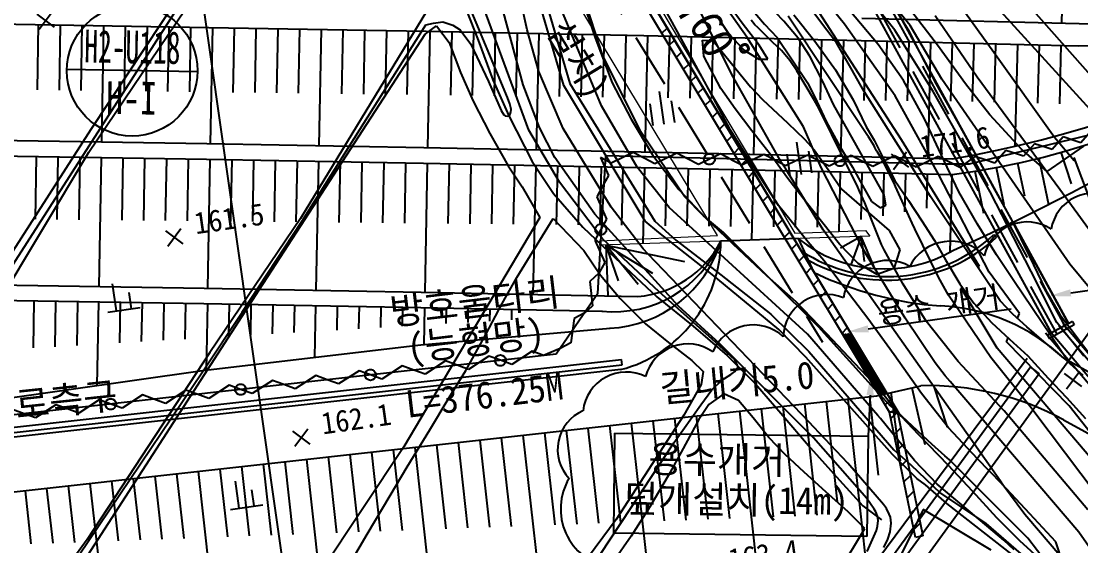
# Model space of a CAD drawing. Header units: millimetres. Extents: x 12262 to 13058, y 1103 to 1809.
# Drawn here: x 12851 to 12948.3, y 1423.7 to 1471.8 of the extents above; entities that cross this region are included whole.
import ezdxf
from ezdxf.enums import TextEntityAlignment as Align
from ezdxf.xclip import XClip

# ---------------------------------------------------------------- set-up
doc = ezdxf.new("R2010")
doc.units = ezdxf.units.MM
doc.header["$LTSCALE"] = 10
doc.header["$MEASUREMENT"] = 0
doc.header["$XCLIPFRAME"] = 2
doc.linetypes.add('DASHED', pattern=[0.75, 0.5, -0.25])
doc.layers.add('TZ-BASE', color=253, linetype='Continuous')
doc.styles.add('HANA', font='GulimChe.ttf')
doc.styles.get("Standard").update_dxf_attribs({"font": 'GulimChe.ttf'})
doc.linetypes.add('XXO_LINE', pattern='A,2.5,["X",Standard,S=1,R=0,X=-1,Y=-0.5],5,["X",Standard,S=1,R=0,X=-1,Y=-0.5],5,-0.5,[133,GulimChe.ttf,S=0.5,R=0,X=-0.5,Y=0],-0.5,2.5', length=16)

# ---------------------------------------------------------------- blocks, each defined once
blk = doc.blocks.new('JD-GJG5SREGSF3')
at = {"layer": 'TZ-BASE'}
for p, q in [((543.552, -173.359), (490.746, 196.267)), ((599.37, -37.23), (549.968, 52.955)), ((597.792, -38.095), (548.389, 52.09)), ((582.935, -45.357), (527.427, 47.021)), ((582.935, -45.357), (527.427, 47.021)), ((528.083, 47.212), (583.613, -45.218)), ((528.083, 47.212), (583.784, -45.462)), ((547.845, -16.458, -93), (529.574, 27.308, -93)), ((549.82, -19.462, -92), (538.948, 9.986, -92)), ((549.274, -15.301, -91), (544.473, 2.637, -91)), ((553.035, -15.356, -89.689), (548.269, 0.695, -89.689)), ((569.86, -10.951, -86), (562.238, -0.095, -86)), ((520.553, -2.86, -93.464), (509.585, -19.401, -93.464)), ((509.402, -21.492, -92.898), (521.732, -3.214, -92.898)), ((584.808, -9.864, -80), (579.604, -3.407, -80)), ((500.317, -35.107, -94), (520.139, -4.22, -94)), ((550.52, -4.762, -89.689), (553.568, -15.175, -89.689)), ((578.778, -9.734, -82), (574.58, -4.469, -82)), ((601.611, -14.706, -76), (592.827, -4.696, -76)), ((598.865, -3.97, -255), (598.717, -9.628, -255)), ((556.579, -12.543, -88), (554.485, -6.093, -88)), ((583.419, -10.281, -81), (580.59, -6.775, -81)), ((543.694, -7.437, -255), (545.164, -11.197, -255)), ((549.652, -10.273, -90), (549.086, -7.632, -90)), ((554.527, -6.861, -87.383), (555.904, -10.989, -87.383)), ((563.452, -10.445, -87.383), (561.879, -7.582, -87.383)), ((568.554, -14.58, -87), (564.724, -6.917, -87)), ((592.509, -12.327, -78), (588.959, -7.394, -78)), ((601.33, -17.564, -77), (591.731, -7.03, -77)), ((504.842, -10.208, -93.904), (506.042, -8.608, -93.904)), ((540.839, -7.868, -92.898), (528.86, -27.592, -92.898)), ((556.477, -17.25, -89), (552.841, -8.491, -89)), ((569.473, -9.775, -85.81), (568.228, -8.057, -85.81)), ((569.862, -7.881, -85.349), (571.447, -9.731, -85.349)), ((573.22, -9.468, -85.349), (571.682, -7.879, -85.349)), ((576.666, -9.648, -82.014), (575.366, -7.88, -82.014)), ((584.018, -20.343, -83), (576.132, -8.157, -83)), ((581.88, -11.597, -80.172), (579.28, -8.507, -80.172)), ((583.348, -8.18, -255), (584.712, -10.401, -255)), ((587.331, -11.673, -67.88), (584.676, -8.216, -67.88)), ((500.456, -9.711, -255), (520.424, -10.033, -255)), ((504.642, -8.808, -93.904), (506.242, -10.008, -93.904)), ((540.347, -9.787, -93), (541.044, -9.636, -93)), ((541.044, -9.636, -93), (541.899, -9.514, -93)), ((541.899, -9.514, -93), (542.82, -9.845, -93)), ((567.013, -8.885, -85.81), (568.133, -10.584, -85.81)), ((570.57, -9.8, -85), (570.206, -9.368, -85)), ((574.528, -11.024, -85.349), (573.22, -9.468, -85.349)), ((580.84, -19.879, -84), (573.621, -9.015, -84)), ((574.125, -8.894, -81.595), (576.057, -11.3, -81.595)), ((578.044, -11.468, -82.014), (576.666, -9.648, -82.014)), ((580.373, -9.186, -255), (621.561, -10.179, -255)), ((590.974, -14.603, -79), (587.104, -8.983, -79)), ((504.773, -9.781, -255), (504.677, -15.77, -255)), ((506.773, -9.813, -255), (506.677, -15.796, -255)), ((508.773, -9.845, -255), (508.677, -15.821, -255)), ((510.755, -9.877, -255), (510.562, -20.546, -255)), ((512.754, -9.909, -255), (512.647, -15.872, -255)), ((514.754, -9.942, -255), (514.646, -15.897, -255)), ((516.754, -9.974, -255), (516.646, -15.923, -255)), ((518.754, -10.006, -255), (518.646, -15.948, -255)), ((520.424, -10.033, -255), (540.392, -10.394, -255)), ((520.753, -10.039, -255), (520.56, -20.707, -255)), ((522.753, -10.075, -255), (522.646, -15.999, -255)), ((524.753, -10.111, -255), (524.646, -16.025, -255)), ((525.058, -34.116, -92.604), (540.304, -10.673, -92.604)), ((526.752, -10.147, -255), (526.646, -16.05, -255)), ((528.752, -10.184, -255), (528.645, -16.076, -255)), ((528.96, -27.841, -93), (540.347, -9.787, -93)), ((530.734, -10.219, -255), (530.52, -20.887, -255)), ((532.733, -10.255, -255), (532.616, -16.126, -255)), ((534.733, -10.292, -255), (534.616, -16.152, -255)), ((536.733, -10.328, -255), (536.615, -16.177, -255)), ((538.732, -10.364, -255), (538.615, -16.202, -255)), ((540.304, -10.673, -92.604), (541.32, -9.904, -92.604)), ((540.392, -10.394, -255), (560.358, -10.794, -255)), ((540.732, -10.401, -255), (540.518, -21.069, -255)), ((541.32, -9.904, -92.604), (542.486, -11.42, -92.604)), ((542.732, -10.441, -255), (542.615, -16.253, -255)), ((542.82, -9.845, -93), (543.495, -10.262, -93)), ((543.495, -10.262, -93), (544.47, -11.573, -93)), ((544.731, -10.481, -255), (544.615, -16.279, -255)), ((546.731, -10.521, -255), (546.615, -16.304, -255)), ((548.73, -10.561, -255), (548.615, -16.33, -255)), ((550.713, -14.081, -90), (549.652, -10.273, -90)), ((550.712, -10.601, -255), (550.476, -21.268, -255)), ((552.711, -10.641, -255), (552.585, -16.38, -255)), ((554.711, -10.681, -255), (554.585, -16.406, -255)), ((562.03, -10.566), (562.512, -10.096)), ((564.756, -12.806, -87.383), (563.452, -10.445, -87.383)), ((568.133, -10.584, -85.81), (569.569, -12.138, -85.81)), ((570.967, -11.675, -85.81), (569.473, -9.775, -85.81)), ((570.832, -10.047, -85), (570.57, -9.8, -85)), ((571.818, -11.031, -85), (570.832, -10.047, -85)), ((571.447, -9.731, -85.349), (572.609, -10.971, -85.349)), ((583.445, -16.329, -82), (578.778, -9.734, -82)), ((586.925, -15.925, -81), (583.419, -10.281, -81)), ((584.712, -10.401, -255), (585.79, -12.561, -255)), ((587.725, -14.798, -80), (584.808, -9.864, -80)), ((542.486, -11.42, -92.604), (543.546, -14.17, -92.604)), ((544.47, -11.573, -93), (546.099, -14.989, -93)), ((545.164, -11.197, -255), (546.499, -14.854, -255)), ((555.904, -10.989, -87.383), (557.47, -15.122, -87.383)), ((556.711, -10.721, -255), (556.584, -16.431, -255)), ((558.71, -10.761, -255), (558.584, -16.457, -255)), ((560.358, -10.794, -255), (580.323, -11.235, -255)), ((560.71, -10.802, -255), (560.474, -21.47, -255)), ((562.709, -10.846, -255), (562.584, -16.508, -255)), ((562.692, -11.667), (563.174, -11.197)), ((564.709, -10.89, -255), (564.584, -16.533, -255)), ((565.76, -11.209, -85.999), (566.744, -11.282, -85.999)), ((565.873, -12.685, -85.999), (565.76, -11.209, -85.999)), ((566.708, -10.935, -255), (566.584, -16.559, -255)), ((566.744, -11.282, -85.999), (568.803, -13.852, -85.999)), ((568.708, -10.979, -255), (568.584, -16.584, -255)), ((575.033, -19.161, -86), (569.86, -10.951, -86)), ((570.689, -11.023, -255), (570.432, -21.689, -255)), ((572.193, -11.379, -85), (571.818, -11.031, -85)), ((572.995, -12.168, -85), (572.193, -11.379, -85)), ((572.689, -11.067, -255), (572.554, -16.635, -255)), ((572.609, -10.971, -85.349), (575.419, -15.149, -85.349)), ((575.612, -12.678, -85.349), (574.528, -11.024, -85.349)), ((574.688, -11.111, -255), (574.554, -16.66, -255)), ((576.057, -11.3, -81.595), (577.958, -13.933, -81.595)), ((576.688, -11.155, -255), (576.554, -16.685, -255)), ((579.36, -13.746, -82.014), (578.044, -11.468, -82.014)), ((578.687, -11.199, -255), (578.43, -21.866, -255)), ((580.323, -11.235, -255), (600.288, -11.717, -255)), ((580.687, -11.244, -255), (580.554, -16.736, -255)), ((584.196, -14.902, -80.172), (581.88, -11.597, -80.172)), ((582.686, -11.292, -255), (582.554, -16.762, -255)), ((584.685, -11.34, -255), (584.554, -16.787, -255)), ((586.685, -11.389, -255), (586.428, -22.056, -255)), ((589.889, -15.224, -67.88), (587.331, -11.673, -67.88)), ((588.666, -11.436, -255), (588.526, -16.798, -255)), ((590.666, -11.485, -255), (590.526, -16.846, -255)), ((592.665, -11.533, -255), (592.525, -16.894, -255)), ((594.665, -11.581, -255), (594.42, -20.946, -255)), ((596.664, -11.629, -255), (596.524, -16.991, -255)), ((600.288, -11.717, -255), (620.275, -11.438, -255)), ((560.089, -19.612, -88), (556.579, -12.543, -88)), ((563.353, -12.768), (563.835, -12.298)), ((569.569, -12.138, -85.81), (570.919, -12.939, -85.81)), ((571.764, -12.95, -85.81), (570.967, -11.675, -85.81)), ((573.758, -13.078, -85), (572.995, -12.168, -85)), ((585.79, -12.561, -255), (587.216, -15.256, -255)), ((598.068, -20.159, -78), (592.509, -12.327, -78)), ((598.664, -11.677, -255), (598.524, -17.039, -255)), ((564.015, -13.869), (564.497, -13.399)), ((566.726, -16.465, -87.383), (564.756, -12.806, -87.383)), ((567.432, -15.653, -85.999), (565.873, -12.685, -85.999)), ((570.919, -12.939, -85.81), (571.764, -12.95, -85.81)), ((574.411, -14.015, -85), (573.758, -13.078, -85)), ((576.794, -15.001, -85.349), (575.612, -12.678, -85.349)), ((543.546, -14.17, -92.604), (544.684, -16.804, -92.604)), ((552.952, -19.324, -90), (550.713, -14.081, -90)), ((564.676, -14.97), (565.158, -14.5)), ((568.74, -14.923, -87), (568.554, -14.58, -87)), ((568.803, -13.852, -85.999), (570.163, -15.502, -85.999)), ((576.043, -16.76, -85), (574.411, -14.015, -85)), ((577.958, -13.933, -81.595), (579.587, -16.699, -81.595)), ((580.606, -15.909, -82.014), (579.36, -13.746, -82.014)), ((546.099, -14.989, -93), (547.254, -17.667, -93)), ((546.499, -14.854, -255), (547.968, -18.168, -255)), ((550.784, -19.236, -91), (549.274, -15.301, -91)), ((560.478, -27.816, -89.689), (553.035, -15.356, -89.689)), ((553.568, -15.175, -89.689), (561.364, -27.833, -89.689)), ((557.47, -15.122, -87.383), (559.211, -18.453, -87.383)), ((573.049, -22.485, -87), (568.74, -14.923, -87)), ((570.163, -15.502, -85.999), (571.249, -16.668, -85.999)), ((575.419, -15.149, -85.349), (576.263, -16.853, -85.349)), ((577.773, -17.104, -85.349), (576.794, -15.001, -85.349)), ((586.122, -18.429, -80.172), (584.196, -14.902, -80.172)), ((587.216, -15.256, -255), (589.102, -18.608, -255)), ((599.482, -31.759, -80), (587.725, -14.798, -80)), ((592.141, -18.075, -67.88), (589.889, -15.224, -67.88)), ((598.559, -24.912, -79), (590.974, -14.603, -79)), ((548.06, -17.038, -93), (547.845, -16.458, -93)), ((561.788, -15.936, -87.865), (562.212, -18.906, -87.865)), ((565.338, -16.071), (565.819, -15.601)), ((568.323, -19.46, -87.383), (566.726, -16.465, -87.383)), ((568.763, -17.51, -85.999), (567.432, -15.653, -85.999)), ((586.682, -25.555, -82.014), (580.606, -15.909, -82.014)), ((587.46, -23.575, -82), (583.445, -16.329, -82)), ((592.151, -25.13, -81), (586.925, -15.925, -81)), ((544.684, -16.804, -92.604), (546.221, -19.768, -92.604)), ((548.156, -17.411, -93), (548.06, -17.038, -93)), ((548.178, -17.563, -93), (548.156, -17.411, -93)), ((559.744, -22.867, -89), (556.477, -17.25, -89)), ((561.222, -19.048, -87.865), (560.939, -17.068, -87.865)), ((563.202, -18.765, -87.865), (562.919, -16.785, -87.865)), ((565.999, -17.172), (566.481, -16.702)), ((570.281, -19.541, -85.999), (568.763, -17.51, -85.999)), ((571.249, -16.668, -85.999), (573.597, -18.835, -85.999)), ((576.434, -17.448, -85), (576.043, -16.76, -85)), ((576.263, -16.853, -85.349), (577.092, -18.661, -85.349)), ((580.005, -24.696, -85), (576.434, -17.448, -85)), ((582.446, -25.414, -85.349), (577.773, -17.104, -85.349)), ((579.587, -16.699, -81.595), (580.793, -19.152, -81.595)), ((547.254, -17.667, -93), (547.516, -18.063, -93)), ((547.516, -18.063, -93), (547.65, -18.167, -93)), ((547.65, -18.167, -93), (547.816, -18.19, -93)), ((547.816, -18.19, -93), (547.991, -18.151, -93)), ((547.968, -18.168, -255), (550.101, -22.338, -255)), ((547.991, -18.151, -93), (548.097, -17.995, -93)), ((548.097, -17.995, -93), (548.146, -17.791, -93)), ((548.146, -17.791, -93), (548.178, -17.563, -93)), ((559.211, -18.453, -87.383), (561.171, -21.731, -87.383)), ((566.661, -18.273), (567.142, -17.803)), ((587.658, -21.711, -80.172), (586.122, -18.429, -80.172)), ((595.049, -21.23, -67.88), (592.141, -18.075, -67.88)), ((509.585, -19.401, -93.464), (497.007, -39.021, -93.464)), ((552.201, -21.993, -91), (550.784, -19.236, -91)), ((557.353, -26.537, -90), (552.952, -19.324, -90)), ((567.322, -19.374), (567.804, -18.904)), ((573.597, -18.835, -85.999), (575.11, -20.293, -85.999)), ((576.654, -22.899, -86), (575.033, -19.161, -86)), ((577.092, -18.661, -85.349), (578.363, -20.955, -85.349)), ((580.793, -19.152, -81.595), (581.51, -20.395, -81.595)), ((589.102, -18.608, -255), (590.846, -21.77, -255)), ((500.284, -20.38, -255), (520.231, -20.701, -255)), ((546.221, -19.768, -92.604), (547.925, -22.757, -92.604)), ((552.609, -24.251, -92), (549.82, -19.462, -92)), ((564.115, -25.546, -88), (560.089, -19.612, -88)), ((567.984, -20.475), (568.465, -20.005)), ((570.387, -22.752, -87.383), (568.323, -19.46, -87.383)), ((571.954, -21.677, -85.999), (570.281, -19.541, -85.999)), ((575.11, -20.293, -85.999), (575.992, -21.261, -85.999)), ((581.002, -20.092, -84), (580.84, -19.879, -84)), ((581.5, -20.923, -84), (581.002, -20.092, -84)), ((581.51, -20.395, -81.595), (582.375, -22.102, -81.595)), ((591.175, -31.982, -83), (584.018, -20.343, -83)), ((590.276, -22.554), (602.306, -19.662, -67.88)), ((598.877, -20.096), (597.849, -21.247)), ((599.874, -22.281, -78), (598.068, -20.159, -78)), ((599.834, -20.409), (598.877, -20.096)), ((600.482, -20.623), (599.834, -20.409)), ((601.51, -19.472), (600.482, -20.623)), ((520.231, -20.701, -255), (540.178, -21.062, -255)), ((540.178, -21.062, -255), (560.122, -21.462, -255)), ((568.646, -21.576), (569.127, -21.106)), ((574.38, -20.557, -86.439), (574.804, -23.527, -86.439)), ((575.992, -21.261, -85.999), (577.447, -23.284, -85.999)), ((578.363, -20.955, -85.349), (579.537, -22.874, -85.349)), ((581.587, -21.062, -84), (581.5, -20.923, -84)), ((581.736, -21.358, -84), (581.587, -21.062, -84)), ((581.823, -21.497, -84), (581.736, -21.358, -84)), ((593.61, -21.344), (592.582, -22.496)), ((594.567, -21.657), (593.61, -21.344)), ((597.392, -23.269, -67.88), (595.049, -21.23, -67.88)), ((596.244, -20.72), (595.216, -21.871)), ((597.2, -21.033), (596.244, -20.72)), ((597.849, -21.247), (597.2, -21.033)), ((597.392, -23.269, -67.88), (600.749, -20.927, -67.88)), ((494.898, -45.695, -92.898), (509.402, -21.492, -92.898)), ((500.261, -21.81, -255), (520.205, -22.131, -255)), ((504.578, -21.879, -255), (504.485, -27.654, -255)), ((506.578, -21.912, -255), (506.485, -27.675, -255)), ((508.578, -21.944, -255), (508.485, -27.695, -255)), ((510.536, -21.975, -255), (510.322, -33.823, -255)), ((512.536, -22.008, -255), (512.432, -27.735, -255)), ((514.535, -22.04, -255), (514.432, -27.756, -255)), ((516.535, -22.072, -255), (516.432, -27.776, -255)), ((518.535, -22.104, -255), (518.432, -27.796, -255)), ((520.205, -22.131, -255), (540.149, -22.491, -255)), ((520.535, -22.137, -255), (520.32, -33.985, -255)), ((522.534, -22.173, -255), (522.432, -27.837, -255)), ((524.534, -22.209, -255), (524.432, -27.858, -255)), ((526.534, -22.245, -255), (526.432, -27.878, -255)), ((528.533, -22.282, -255), (528.432, -27.899, -255)), ((530.491, -22.317, -255), (530.253, -34.165, -255)), ((532.491, -22.353, -255), (532.379, -27.939, -255)), ((550.101, -22.338, -255), (552.083, -25.3, -255)), ((555.866, -27.179, -91), (552.201, -21.993, -91)), ((556.146, -34.479), (556.88, -21.792, -89.689)), ((556.384, -21.973), (557.124, -23.63)), ((557.376, -22.489), (556.384, -21.973)), ((556.88, -21.792, -89.689), (587.759, -22.55)), ((559.392, -21.521), (557.376, -22.489)), ((560.384, -22.037), (559.392, -21.521)), ((560.122, -21.462, -255), (580.066, -21.902, -255)), ((561.376, -22.554), (560.384, -22.037)), ((561.171, -21.731, -87.383), (563.588, -24.923, -87.383)), ((563.392, -21.586), (561.376, -22.554)), ((564.383, -22.102), (563.392, -21.586)), ((565.375, -22.618), (564.383, -22.102)), ((567.391, -21.651), (565.375, -22.618)), ((568.383, -22.167), (567.391, -21.651)), ((569.377, -22.698), (568.383, -22.188)), ((569.307, -22.677), (569.788, -22.207)), ((571.387, -21.718), (569.377, -22.698)), ((572.382, -22.228), (571.387, -21.718)), ((573.592, -23.914, -85.999), (571.954, -21.677, -85.999)), ((573.377, -22.738), (572.382, -22.228)), ((575.387, -21.758), (573.377, -22.738)), ((573.814, -23.668, -86.439), (573.531, -21.688, -86.439)), ((576.382, -22.268), (575.387, -21.758)), ((575.794, -23.385, -86.439), (575.511, -21.406, -86.439)), ((577.377, -22.778), (576.382, -22.268)), ((579.387, -21.798), (577.377, -22.778)), ((580.382, -22.308), (579.387, -21.798)), ((580.066, -21.902, -255), (588.713, -22.111, -255)), ((581.377, -22.817), (580.382, -22.308)), ((583.387, -21.837), (581.377, -22.817)), ((582.274, -22.215, -84), (581.823, -21.497, -84)), ((583.337, -24.331, -84), (582.274, -22.215, -84)), ((582.375, -22.102, -81.595), (583.412, -24.087, -81.595)), ((583.076, -21.667, -83.398), (584.676, -22.867, -83.398)), ((583.276, -23.067, -83.398), (584.476, -21.467, -83.398)), ((584.382, -22.347), (583.387, -21.837)), ((585.377, -22.857), (584.382, -22.347)), ((587.387, -21.877), (585.377, -22.857)), ((588.382, -22.387), (587.387, -21.877)), ((589.301, -25.135, -80.172), (587.658, -21.711, -80.172)), ((590.757, -21.896), (589.376, -22.897)), ((591.713, -22.209), (590.757, -21.896)), ((590.846, -21.77, -255), (592.43, -24.7, -255)), ((592.582, -22.496), (591.713, -22.209)), ((595.216, -21.871), (594.567, -21.657)), ((596.628, -22.045, -255), (597.515, -26.291, -255)), ((598.651, -21.505, -255), (599.613, -24.385, -255)), ((599.835, -21.97, -80.777), (602.053, -27.825, -80.777)), ((599.953, -22.281, -78), (599.874, -22.281, -78)), ((534.49, -22.389, -255), (534.379, -27.959, -255)), ((536.49, -22.425, -255), (536.379, -27.98, -255)), ((538.49, -22.461, -255), (538.379, -28, -255)), ((540.149, -22.491, -255), (560.091, -22.891, -255)), ((540.489, -22.498, -255), (540.252, -34.346, -255)), ((542.489, -22.538, -255), (542.379, -28.041, -255)), ((544.489, -22.579, -255), (544.379, -28.061, -255)), ((546.488, -22.619, -255), (546.379, -28.082, -255)), ((547.925, -22.757, -92.604), (549.185, -24.667, -92.604)), ((548.488, -22.659, -255), (548.379, -28.102, -255)), ((550.445, -22.698, -255), (550.183, -34.545, -255)), ((552.444, -22.738, -255), (552.325, -28.142, -255)), ((554.444, -22.778, -255), (554.325, -28.163, -255)), ((556.443, -22.818, -255), (556.325, -28.183, -255)), ((558.443, -22.858, -255), (558.325, -28.204, -255)), ((562.702, -26.579, -89), (559.744, -22.867, -89)), ((560.091, -22.891, -255), (580.031, -23.332, -255)), ((560.443, -22.899, -255), (560.288, -29.907, -255)), ((562.442, -22.943, -255), (562.325, -28.244, -255)), ((564.442, -22.988, -255), (564.325, -28.265, -255)), ((566.441, -23.032, -255), (566.325, -28.285, -255)), ((568.441, -23.076, -255), (568.325, -28.306, -255)), ((569.969, -23.778), (570.45, -23.308)), ((570.397, -23.119, -255), (570.242, -29.575, -255)), ((572.74, -26.401, -87.383), (570.387, -22.752, -87.383)), ((572.397, -23.163, -255), (572.272, -28.346, -255)), ((573.393, -23.062, -87), (573.049, -22.485, -87)), ((576.837, -28.619, -87), (573.393, -23.062, -87)), ((574.396, -23.207, -255), (574.272, -28.366, -255)), ((576.396, -23.251, -255), (576.272, -28.387, -255)), ((580.472, -30.349, -86), (576.654, -22.899, -86)), ((577.447, -23.284, -85.999), (578.517, -24.893, -85.999)), ((578.395, -23.296, -255), (578.263, -28.781, -255)), ((579.537, -22.874, -85.349), (580.428, -24.543, -85.349)), ((580.031, -23.332, -255), (588.676, -23.54, -255)), ((580.395, -23.34, -255), (580.29, -27.685, -255)), ((587.759, -22.55), (590.276, -22.554)), ((589.376, -22.897), (588.382, -22.387)), ((590.748, -23.239, -255), (591.555, -27.102, -255)), ((592.719, -22.895, -255), (593.431, -26.302, -255)), ((594.679, -22.497, -255), (595.307, -25.502, -255)), ((556.567, -29.456, -92), (552.609, -24.251, -92)), ((557.124, -23.63), (556.58, -24.607)), ((575.28, -26.095, -85.999), (573.592, -23.914, -85.999)), ((582.394, -23.389, -255), (582.299, -27.334, -255)), ((583.412, -24.087, -81.595), (584.681, -25.935, -81.595)), ((584.394, -23.437, -255), (584.308, -26.983, -255)), ((586.393, -23.485, -255), (586.317, -26.632, -255)), ((592.087, -32.503, -82), (587.46, -23.575, -82)), ((588.49, -30.672, -255), (588.676, -23.54, -255)), ((549.185, -24.667, -92.604), (550.808, -27.474, -92.604)), ((556.58, -24.607), (556.037, -25.584)), ((563.588, -24.923, -87.383), (566.022, -27.525, -87.383)), ((570.63, -24.879), (571.111, -24.409)), ((578.517, -24.893, -85.999), (582.881, -28.693, -85.999)), ((580.163, -25.078, -85), (580.005, -24.696, -85)), ((580.652, -26.14, -85), (580.163, -25.078, -85)), ((580.428, -24.543, -85.349), (581.262, -26.013, -85.349)), ((583.483, -24.648, -84), (583.337, -24.331, -84)), ((585.007, -28.013, -84), (583.483, -24.648, -84)), ((591.007, -28.101, -80.172), (589.301, -25.135, -80.172)), ((595.916, -32.449, -81), (592.151, -25.13, -81)), ((592.43, -24.7, -255), (594.165, -27.776, -255)), ((602.61, -30.47, -79), (598.559, -24.912, -79)), ((552.083, -25.3, -255), (554.772, -28.361, -255)), ((556.037, -25.584), (556.948, -27.626)), ((565.838, -27.33, -88), (564.115, -25.546, -88)), ((571.292, -25.98), (571.773, -25.51)), ((576.816, -28.001, -85.999), (575.28, -26.095, -85.999)), ((582.175, -29.971, -85), (580.652, -26.14, -85)), ((581.262, -26.013, -85.349), (582.05, -26.588, -85.349)), ((582.592, -26.345, -85.349), (582.446, -25.414, -85.349)), ((584.681, -25.935, -81.595), (585.905, -27.798, -81.595)), ((593.082, -35.142, -82.014), (586.682, -25.555, -82.014)), ((563.547, -35.629, -91), (555.866, -27.179, -91)), ((560.317, -30.355, -90), (557.353, -26.537, -90)), ((575.406, -38.201, -89), (562.702, -26.579, -89)), ((571.953, -27.081), (572.434, -26.612)), ((575.454, -29.739, -87.383), (572.74, -26.401, -87.383)), ((582.05, -26.588, -85.349), (582.592, -26.345, -85.349)), ((528.86, -27.592, -92.898), (520.534, -39.884, -92.898)), ((523.476, -36.17, -93), (528.96, -27.841, -93)), ((550.808, -27.474, -92.604), (538.346, -48.55, -92.604)), ((548.713, -32.984, -91.682), (552.043, -27.581, -91.682)), ((552.043, -27.581, -91.682), (554.852, -30.531, -91.682)), ((556.948, -27.626), (556.404, -28.603)), ((561.731, -28.857, -89.689), (560.478, -27.816, -89.689)), ((561.364, -27.833, -89.689), (563.303, -29.583, -89.689)), ((566.234, -27.681, -88), (565.838, -27.33, -88)), ((566.022, -27.525, -87.383), (568.512, -29.881, -87.383)), ((566.385, -27.808, -88), (566.234, -27.681, -88)), ((567.677, -28.876, -88), (566.385, -27.808, -88)), ((572.615, -28.182), (573.096, -27.713)), ((578.346, -29.949, -85.999), (576.816, -28.001, -85.999)), ((585.253, -28.533, -84), (585.007, -28.013, -84)), ((585.905, -27.798, -81.595), (587.052, -29.608, -81.595)), ((592.758, -30.905, -80.172), (591.007, -28.101, -80.172)), ((592.668, -28.742), (594.254, -27.89)), ((594.165, -27.776, -255), (595.762, -31.067, -255)), ((594.254, -27.89), (599.37, -37.23)), ((516.454, -28.71, -93.547), (518.054, -29.91, -93.547)), ((516.654, -30.11, -93.547), (517.854, -28.51, -93.547)), ((554.772, -28.361, -255), (557.725, -31.183, -255)), ((556.404, -28.603), (555.861, -29.58)), ((566.638, -32.712, -89.689), (561.731, -28.857, -89.689)), ((576.411, -37.514, -88), (567.677, -28.876, -88)), ((573.276, -29.283), (573.757, -28.814)), ((593.099, -51.699, -87), (576.837, -28.619, -87)), ((582.881, -28.693, -85.999), (583.885, -30.461, -85.999)), ((587.414, -32.96, -84), (585.253, -28.533, -84)), ((592.493, -29.061), (592.755, -29.308)), ((597.785, -38.082), (592.668, -28.742)), ((555.861, -29.58), (556.772, -31.622)), ((561.784, -34.312, -92), (556.567, -29.456, -92)), ((556.913, -30.02, -0.103), (564.1, -31.515, 73.893)), ((556.913, -30.02, -0.103), (559.861, -33.606, 61.902)), ((558.032, -33.294, 60.819), (556.913, -30.02, -0.103)), ((561.189, -32.636, 70.673), (556.913, -30.02, -0.103)), ((557.08, -34.652, -0.103), (556.913, -30.02, -0.103)), ((563.303, -29.583, -89.689), (567.017, -32.426, -89.689)), ((574.56, -29.431), (567.438, -29.669)), ((568.512, -29.881, -87.383), (571.657, -32.856, -87.383)), ((573.938, -30.384), (574.419, -29.915)), ((576.002, -32.55), (574.56, -29.431)), ((576.894, -31.421, -87.383), (575.454, -29.739, -87.383)), ((580.05, -31.709, -85.999), (578.346, -29.949, -85.999)), ((580.31, -29.239, -0.063), (578.419, -30.301, 254.937)), ((580.31, -29.239, -0.063), (579.362, -31.821, -0.063)), ((580.31, -29.239, -0.063), (580.594, -31.517, 197.888)), ((581.574, -32.175, -87), (580.31, -29.239, -0.063)), ((582.424, -30.471, -85), (582.175, -29.971, -85)), ((587.052, -29.608, -81.595), (588.077, -31.38, -81.595)), ((554.852, -30.531, -91.682), (556.383, -32.775, -91.682)), ((560.779, -30.843, -90), (560.317, -30.355, -90)), ((575.539, -46.264, -90), (560.779, -30.843, -90)), ((574.6, -31.485), (575.08, -31.016)), ((580.798, -30.902, -86), (580.472, -30.349, -86)), ((584.352, -36.729, -86), (580.798, -30.902, -86)), ((583.898, -33.13, -85), (582.424, -30.471, -85)), ((583.885, -30.461, -85.999), (583.312, -32.16, -85.999)), ((594.331, -33.303, -80.172), (592.758, -30.905, -80.172)), ((595.762, -31.067, -255), (597.244, -34.13, -255)), ((556.772, -31.622), (556.229, -32.599)), ((557.725, -31.183, -255), (561.57, -34.763, -255)), ((578.774, -33.904, -87.383), (576.894, -31.421, -87.383)), ((581.775, -32.71, -85.999), (580.05, -31.709, -85.999)), ((588.077, -31.38, -81.595), (589.383, -33.572, -81.595)), ((591.062, -32.117, -83), (591.175, -31.982, -83)), ((602.447, -35.338, -80), (599.482, -31.759, -80)), ((547.365, -35.381, -91.682), (548.713, -32.984, -91.682)), ((547.365, -35.381, -91.682), (548.713, -32.984, -91.682)), ((556.229, -32.599), (555.412, -33.362)), ((556.383, -32.775, -91.682), (558.184, -34.909, -91.682)), ((572.776, -37.774, -89.689), (566.638, -32.712, -89.689)), ((567.017, -32.426, -89.689), (572.017, -36.377, -89.689)), ((571.657, -32.856, -87.383), (574.318, -35.193, -87.383)), ((575.261, -32.586), (575.742, -32.117)), ((583.312, -32.16, -85.999), (581.775, -32.71, -85.999)), ((588.326, -34.632, -84), (587.414, -32.96, -84)), ((594.864, -36.295, -82), (592.087, -32.503, -82)), ((598.299, -37.136, -81), (595.916, -32.449, -81)), ((599.562, -34.411), (612.683, -32.553)), ((500.07, -33.658, -255), (519.991, -33.979, -255)), ((511.949, -36.06, -93.212), (511.595, -33.585, -93.212)), ((519.991, -33.979, -255), (539.911, -34.339, -255)), ((555.412, -33.362), (555.652, -35.585)), ((575.923, -33.687), (576.403, -33.218)), ((580.939, -36.764, -87.383), (578.774, -33.904, -87.383)), ((584.19, -33.616, -85), (583.898, -33.13, -85)), ((586.302, -37.019, -85), (584.19, -33.616, -85)), ((589.383, -33.572, -81.595), (590.66, -35.357, -81.595)), ((589.506, -33.989, -83), (589.6, -33.875, -83)), ((592.804, -39.476, -83), (589.506, -33.989, -83)), ((599.488, -40.926, -80.172), (594.331, -33.303, -80.172)), ((507.821, -60.777, -92.604), (525.058, -34.116, -92.604)), ((513.335, -35.862, -93.212), (513.123, -34.377, -93.212)), ((539.911, -34.339, -255), (559.829, -34.739, -255)), ((556.146, -34.479), (552.333, -40.026)), ((558.184, -34.909, -91.682), (560.529, -37.244, -91.682)), ((561.57, -34.763, -255), (564.881, -37.464, -255)), ((566.652, -38.647, -92), (561.784, -34.312, -92)), ((576.584, -34.788), (577.065, -34.319)), ((592.215, -40.335, -84), (588.326, -34.632, -84)), ((597.244, -34.13, -255), (598.562, -36.387, -255)), ((500.047, -35.058, -255), (519.966, -35.379, -255)), ((504.365, -35.128, -255), (504.295, -39.464, -255)), ((506.365, -35.16, -255), (506.297, -39.346, -255)), ((508.365, -35.192, -255), (508.3, -39.228, -255)), ((510.296, -35.223, -255), (510.157, -42.92, -255)), ((511.157, -36.173, -93.212), (514.127, -35.749, -93.212)), ((512.296, -35.255, -255), (512.229, -38.997, -255)), ((514.296, -35.288, -255), (514.231, -38.879, -255)), ((516.296, -35.32, -255), (516.233, -38.761, -255)), ((518.295, -35.352, -255), (518.236, -38.642, -255)), ((519.966, -35.379, -255), (539.883, -35.739, -255)), ((520.295, -35.385, -255), (520.185, -41.499, -255)), ((522.295, -35.421, -255), (522.241, -38.406, -255)), ((524.294, -35.457, -255), (524.243, -38.288, -255)), ((526.294, -35.493, -255), (526.246, -38.17, -255)), ((528.294, -35.529, -255), (528.248, -38.052, -255)), ((530.225, -35.564, -255), (530.13, -40.334, -255)), ((532.225, -35.6, -255), (532.18, -37.821, -255)), ((534.225, -35.637, -255), (534.183, -37.702, -255)), ((536.224, -35.673, -255), (536.186, -37.584, -255)), ((538.224, -35.709, -255), (538.189, -37.466, -255)), ((539.883, -35.739, -255), (556.561, -36.073, -255)), ((540.224, -35.746, -255), (540.156, -39.142, -255)), ((542.223, -35.786, -255), (542.194, -37.23, -255)), ((544.223, -35.826, -255), (544.197, -37.112, -255)), ((545.871, -38.223, -91.682), (547.365, -35.381, -91.682)), ((545.871, -38.223, -91.682), (547.365, -35.381, -91.682)), ((546.222, -35.866, -255), (546.2, -36.994, -255)), ((548.222, -35.906, -255), (548.203, -36.876, -255)), ((555.652, -35.585), (554.835, -36.349)), ((567.307, -39.049, -91), (563.547, -35.629, -91)), ((574.318, -35.193, -87.383), (577.131, -38.123, -87.383)), ((577.246, -35.889), (577.726, -35.42)), ((580.977, -37.716), (594.098, -35.858)), ((590.66, -35.357, -81.595), (592.299, -37.129, -81.595)), ((594.247, -36.361, -82.014), (593.082, -35.142, -82.014)), ((519.846, -41.668, -93), (523.476, -36.17, -93)), ((553.968, -36.766), (553.659, -38.98)), ((554.946, -36.225), (553.968, -36.766)), ((572.017, -36.377, -89.689), (575.505, -39.781, -89.689)), ((577.907, -36.99), (578.388, -36.521)), ((602.061, -36.957, -255), (578.936, -68.779, -255)), ((583.359, -40.084, -87.383), (580.939, -36.764, -87.383)), ((587.108, -40.836, -86), (584.352, -36.729, -86)), ((595.545, -37.536, -82.014), (594.247, -36.361, -82.014)), ((594.659, -36.734, -82), (594.864, -36.295, -82)), ((598.562, -36.387, -255), (604.46, -44.252, -255)), ((539.9, -39.19, -255), (557.261, -37.651, -255)), ((560.529, -37.244, -91.682), (562.621, -38.952, -91.682)), ((564.881, -37.464, -255), (568.024, -40.144, -255)), ((575.243, -40.295, -89.689), (572.776, -37.774, -89.689)), ((582.115, -43.871, -88), (576.411, -37.514, -88)), ((578.569, -38.091), (579.049, -37.622)), ((589.222, -40.705, -85), (586.302, -37.019, -85)), ((592.299, -37.129, -81.595), (593.931, -38.647, -81.595)), ((597.076, -38.869, -82.014), (595.545, -37.536, -82.014)), ((599.721, -37.038), (597.441, -38.287)), ((597.599, -37.87), (621.82, -66.457, -172.315)), ((599.889, -37.345), (597.609, -38.594)), ((599.37, -37.23), (597.785, -38.082)), ((600.749, -40.212, -81), (598.299, -37.136, -81)), ((598.476, -37.389), (622.68, -65.956, -172.197)), ((598.827, -37.197), (623.024, -65.756, -172.15)), ((599.721, -37.038), (599.889, -37.345)), ((544.014, -41.544, -91.682), (545.871, -38.223, -91.682)), ((568.733, -40.564, -92), (566.652, -38.647, -92)), ((581.847, -45.654, -89), (575.406, -38.201, -89)), ((577.131, -38.123, -87.383), (579.679, -40.824, -87.383)), ((578.674, -38.265), (578.786, -38.156)), ((578.74, -38.375), (578.988, -38.134)), ((578.806, -38.486), (579.19, -38.111)), ((578.872, -38.596), (579.352, -38.127)), ((578.939, -38.706), (579.419, -38.237)), ((579.005, -38.816), (579.485, -38.347)), ((579.071, -38.926), (579.551, -38.457)), ((579.137, -39.036), (579.617, -38.568)), ((579.203, -39.146), (579.683, -38.678)), ((579.23, -39.192), (579.71, -38.723)), ((579.269, -39.256), (579.749, -38.788)), ((579.335, -39.366), (579.816, -38.898)), ((593.651, -38.889, -82), (593.815, -38.539, -82)), ((599.426, -44.767, -82), (593.651, -38.889, -82)), ((593.931, -38.647, -81.595), (595.626, -40.172, -81.595)), ((598.915, -40.416, -82.014), (597.076, -38.869, -82.014)), ((597.249, -38.063), (621.476, -66.657, -172.362)), ((597.441, -38.287), (597.609, -38.594)), ((520.534, -39.884, -92.898), (509.245, -57.058, -92.898)), ((519.854, -41.538, -255), (539.9, -39.19, -255)), ((550.119, -39.764), (548.243, -40.981)), ((551.169, -40.149), (550.119, -39.764)), ((552.68, -39.521), (551.169, -40.149)), ((553.659, -38.98), (552.68, -39.521)), ((562.621, -38.952, -91.682), (564.782, -40.626, -91.682)), ((575.932, -47.716, -91), (567.307, -39.049, -91)), ((575.505, -39.781, -89.689), (583.315, -48.821, -89.689)), ((579.402, -39.476), (579.882, -39.008)), ((579.468, -39.586), (579.948, -39.118)), ((579.534, -39.697), (580.014, -39.228)), ((579.6, -39.807), (580.08, -39.338)), ((579.666, -39.917), (580.146, -39.448)), ((579.732, -40.027), (580.212, -39.558)), ((579.799, -40.137), (580.279, -39.669)), ((579.865, -40.247), (580.345, -39.779)), ((579.892, -40.292), (580.372, -39.824)), ((605.005, -53.838, -83), (592.804, -39.476, -83)), ((552.333, -40.026), (499.769, -45.928)), ((499.923, -47.028, -255), (558.316, -40.529, -255)), ((542.169, -40.656), (540.293, -41.873)), ((543.219, -41.042), (542.169, -40.656)), ((546.144, -40.21), (544.268, -41.427)), ((547.194, -40.595), (546.144, -40.21)), ((548.243, -40.981), (547.194, -40.595)), ((558.371, -41.026, -255), (558.316, -40.529, -255)), ((564.782, -40.626, -91.682), (565.806, -41.636, -91.682)), ((568.024, -40.144, -255), (570.625, -42.768, -255)), ((568.978, -41.054, -92), (568.733, -40.564, -92)), ((583.192, -49.249, -89.689), (575.243, -40.295, -89.689)), ((595.576, -40.436, -255), (577.093, -65.281, -255)), ((579.679, -40.824, -87.383), (582.024, -43.308, -87.383)), ((579.931, -40.357), (580.411, -39.889)), ((579.997, -40.467), (580.477, -39.999)), ((580.063, -40.577), (580.543, -40.109)), ((580.129, -40.687), (580.609, -40.219)), ((580.195, -40.798), (580.675, -40.329)), ((580.262, -40.908), (580.742, -40.439)), ((580.328, -41.018), (580.808, -40.549)), ((580.394, -41.128), (580.874, -40.66)), ((580.46, -41.238), (580.94, -40.77)), ((585.872, -43.65, -87.383), (583.359, -40.084, -87.383)), ((588.044, -42.024, -86), (587.108, -40.836, -86)), ((589.627, -41.142, -85), (589.222, -40.705, -85)), ((595.914, -44.975, -84), (592.215, -40.335, -84)), ((595.626, -40.172, -81.595), (597.5, -42.231, -81.595)), ((600.687, -41.994, -82.014), (598.915, -40.416, -82.014)), ((614.006, -48.865), (598.969, -40.434)), ((558.24, -41.451), (499.269, -48.019)), ((499.978, -47.525, -255), (558.371, -41.026, -255)), ((499.997, -44.368, -255), (519.854, -41.538, -255)), ((505.692, -62.632, -93), (519.846, -41.668, -93)), ((534.219, -41.549), (532.343, -42.766)), ((535.269, -41.934), (534.219, -41.549)), ((538.194, -41.103), (536.318, -42.32)), ((539.244, -41.488), (538.194, -41.103)), ((540.293, -41.873), (539.244, -41.488)), ((542.489, -44, -91.682), (544.014, -41.544, -91.682)), ((544.268, -41.427), (543.219, -41.042)), ((565.806, -41.636, -91.682), (565.643, -42.82, -91.682)), ((568.341, -41.903, -92), (568.709, -41.617, -92)), ((568.709, -41.617, -92), (569.003, -41.225, -92)), ((569.003, -41.225, -92), (568.978, -41.054, -92)), ((595.865, -41.228, -255), (577.576, -66.307, -255)), ((596.664, -41.829, -255), (578.06, -67.333, -255)), ((580.526, -41.348), (581.006, -40.88)), ((580.554, -41.393), (581.033, -40.925)), ((580.592, -41.458), (581.072, -40.99)), ((580.659, -41.568), (581.138, -41.1)), ((580.725, -41.678), (581.205, -41.21)), ((580.791, -41.788), (581.271, -41.32)), ((580.857, -41.899), (581.337, -41.43)), ((580.923, -42.009), (581.403, -41.54)), ((580.989, -42.119), (581.469, -41.65)), ((581.055, -42.229), (581.535, -41.761)), ((593.441, -45.247, -85), (589.627, -41.142, -85)), ((595.865, -41.228), (596.664, -41.829)), ((598.961, -41.816, -81.447), (600.561, -43.016, -81.447)), ((599.161, -43.216, -81.447), (600.361, -41.616, -81.447)), ((526.269, -42.442), (524.393, -43.659)), ((527.319, -42.827), (526.269, -42.442)), ((530.244, -41.995), (528.368, -43.212)), ((531.294, -42.381), (530.244, -41.995)), ((532.343, -42.766), (531.294, -42.381)), ((536.318, -42.32), (535.269, -41.934)), ((566.619, -43.315, -92), (567.541, -42.425, -92)), ((567.541, -42.425, -92), (568.341, -41.903, -92)), ((570.625, -42.768, -255), (572.94, -45.46, -255)), ((581.122, -42.339), (581.601, -41.871)), ((581.188, -42.449), (581.668, -41.981)), ((581.215, -42.494), (581.695, -42.026)), ((581.254, -42.559), (581.734, -42.091)), ((581.32, -42.669), (581.8, -42.201)), ((581.386, -42.779), (581.866, -42.311)), ((581.452, -42.889), (581.932, -42.421)), ((581.519, -42.999), (581.998, -42.531)), ((581.585, -43.11), (582.065, -42.641)), ((581.651, -43.22), (582.131, -42.752)), ((588.501, -42.553, -86), (588.044, -42.024, -86)), ((600.306, -56.379, -86), (588.501, -42.553, -86)), ((597.5, -42.231, -81.595), (599.18, -44.008, -81.595)), ((518.319, -43.334), (516.443, -44.551)), ((519.368, -43.72), (518.319, -43.334)), ((520.418, -44.105), (519.368, -43.72)), ((522.294, -42.888), (520.418, -44.105)), ((523.344, -43.273), (522.294, -42.888)), ((524.393, -43.659), (523.344, -43.273)), ((528.368, -43.212), (527.319, -42.827)), ((565.643, -42.82, -91.682), (564.045, -45.648, -91.682)), ((565.591, -44.686, -92), (566.619, -43.315, -92)), ((567.725, -43.68, -91.22), (566.32, -44.65, -91.22)), ((569.06, -44.288, -91.22), (567.725, -43.68, -91.22)), ((581.717, -43.33), (582.197, -42.862)), ((581.75, -43.863), (585.795, -42.933)), ((581.783, -43.44), (582.263, -42.972)), ((581.849, -43.55), (582.329, -43.082)), ((581.877, -43.595), (582.356, -43.127)), ((581.916, -43.66), (582.395, -43.192)), ((581.982, -43.77), (582.461, -43.302)), ((582.024, -43.308, -87.383), (583.998, -45.72, -87.383)), ((582.163, -43.768), (582.528, -43.412)), ((582.397, -43.714), (582.594, -43.522)), ((582.631, -43.66), (582.66, -43.632)), ((583.039, -43.567, -255), (583.894, -49.819, -255)), ((584.965, -43.124, -255), (586.157, -48.338, -255)), ((588.339, -46.786, -87.383), (585.872, -43.65, -87.383)), ((586.966, -42.914, -255), (588.201, -46.722, -255)), ((499.822, -52.988), (581.75, -43.863)), ((506.394, -44.673), (504.518, -45.89)), ((507.443, -45.059), (506.394, -44.673)), ((510.369, -44.227), (508.493, -45.444)), ((511.418, -44.612), (510.369, -44.227)), ((512.468, -44.998), (511.418, -44.612)), ((514.344, -43.781), (512.468, -44.998)), ((515.393, -44.166), (514.344, -43.781)), ((516.443, -44.551), (515.393, -44.166)), ((540.72, -46.994, -91.682), (542.489, -44, -91.682)), ((563.117, -48.187, -92), (565.591, -44.686, -92)), ((566.32, -44.65, -91.22), (565.411, -46.027, -91.22)), ((570.404, -45.892, -91.22), (569.06, -44.288, -91.22)), ((575.111, -44.602, -255), (576.249, -54.821, -255)), ((577.099, -44.381, -255), (578.124, -53.594, -255)), ((579.087, -44.16, -255), (580.872, -60.201, -255)), ((581.143, -43.792), (580.949, -47.572)), ((581.074, -43.938, -255), (581.876, -51.139, -255)), ((582.896, -44.657, -88), (582.115, -43.871, -88)), ((582.538, -44.696), (583.018, -44.228)), ((583.143, -44.86, -88), (582.896, -44.657, -88)), ((599.18, -44.008, -81.595), (600.924, -45.943, -81.595)), ((503.468, -45.505), (502.419, -45.12)), ((504.518, -45.89), (503.468, -45.505)), ((508.493, -45.444), (507.443, -45.059)), ((564.045, -45.648, -91.682), (557.812, -55.201, -91.682)), ((565.173, -45.709, -255), (566.228, -55.187, -255)), ((567.16, -45.488, -255), (568.232, -55.114, -255)), ((569.148, -45.267, -255), (571.344, -64.992, -255)), ((571.136, -45.045, -255), (572.24, -54.968, -255)), ((572.94, -45.46, -255), (575.657, -48.63, -255)), ((573.124, -44.824, -255), (574.244, -54.894, -255)), ((582.104, -45.944, -89), (581.847, -45.654, -89)), ((582.935, -45.357), (583.613, -45.218)), ((583.613, -45.218), (582.935, -45.357)), ((585.296, -56.864), (582.935, -45.357)), ((583.784, -45.462), (582.935, -45.357)), ((583.055, -45.939), (583.643, -45.365)), ((586.44, -47.962, -88), (583.143, -44.86, -88)), ((583.613, -45.218), (585.973, -56.725)), ((583.998, -45.72, -87.383), (585.548, -47.373, -87.383)), ((601.142, -54.314, -85), (593.441, -45.247, -85)), ((596.167, -45.285, -84), (595.914, -44.975, -84)), ((601.889, -52.894, -84), (596.167, -45.285, -84)), ((603.076, -49.459, -82), (599.426, -44.767, -82)), ((557.222, -46.595, -255), (558.211, -55.48, -255)), ((559.21, -46.374, -255), (561.225, -64.483, -255)), ((561.197, -46.152, -255), (562.219, -55.334, -255)), ((563.185, -45.931, -255), (564.223, -55.26, -255)), ((565.411, -46.027, -91.22), (563.981, -48.709, -91.22)), ((571.851, -47.68, -91.22), (570.404, -45.892, -91.22)), ((575.98, -46.748, -90), (575.539, -46.264, -90)), ((585.232, -49.806, -89), (582.104, -45.944, -89)), ((598.901, -46.049), (610.714, -52.597)), ((528.116, -47.091, -92.939), (529.716, -48.291, -92.939)), ((528.316, -48.491, -92.939), (529.516, -46.891, -92.939)), ((538.644, -50.37, -91.682), (540.72, -46.994, -91.682)), ((549.271, -47.481, -255), (551.136, -64.236, -255)), ((551.259, -47.259, -255), (552.198, -55.7, -255)), ((553.246, -47.038, -255), (554.202, -55.626, -255)), ((555.234, -46.816, -255), (556.207, -55.553, -255)), ((557.679, -47.287, 18.685), (557.567, -56.477, 18.685)), ((557.679, -47.287, 18.685), (580.949, -47.572, 18.685)), ((579.082, -50.035, -90), (575.98, -46.748, -90)), ((580.949, -47.572, 18.685), (580.837, -56.761, 18.685)), ((583.353, -47.394), (583.941, -46.82)), ((585.548, -47.373, -87.383), (588.307, -50.232, -87.383)), ((590.994, -49.63, -87.383), (588.339, -46.786, -87.383)), ((538.346, -48.55, -92.604), (530.417, -60.409, -92.604)), ((539.333, -48.588, -255), (541.054, -64.054, -255)), ((541.32, -48.366, -255), (542.177, -56.066, -255)), ((543.308, -48.145, -255), (544.181, -55.992, -255)), ((545.296, -47.923, -255), (546.186, -55.919, -255)), ((547.283, -47.702, -255), (548.19, -55.846, -255)), ((553.387, -62.926, -92), (563.117, -48.187, -92)), ((573.349, -49.242, -91.22), (571.851, -47.68, -91.22)), ((575.657, -48.63, -255), (578.336, -51.605, -255)), ((580.855, -53.287, -91), (575.932, -47.716, -91)), ((583.652, -48.849), (584.24, -48.276)), ((586.815, -48.31, -88), (586.44, -47.962, -88)), ((588.003, -49.364, -88), (586.815, -48.31, -88)), ((531.382, -49.473, -255), (532.156, -56.431, -255)), ((533.369, -49.252, -255), (534.16, -56.358, -255)), ((535.357, -49.03, -255), (536.165, -56.285, -255)), ((537.345, -48.809, -255), (538.169, -56.212, -255)), ((563.981, -48.709, -91.22), (562.598, -51.206, -91.22)), ((575.073, -50.857, -91.22), (573.349, -49.242, -91.22)), ((584.961, -50.996, -89.689), (583.192, -49.249, -89.689)), ((583.315, -48.821, -89.689), (584.881, -50.202, -89.689)), ((588.417, -49.739, -88), (588.003, -49.364, -88)), ((521.443, -50.58, -255), (522.135, -56.797, -255)), ((523.431, -50.359, -255), (524.139, -56.724, -255)), ((525.419, -50.137, -255), (526.144, -56.651, -255)), ((527.406, -49.916, -255), (528.148, -56.578, -255)), ((529.394, -49.695, -255), (530.934, -63.535, -255)), ((537.073, -53.009, -91.682), (538.644, -50.37, -91.682)), ((582.368, -53.835, -90), (579.082, -50.035, -90)), ((583.95, -50.305), (584.538, -49.731)), ((584.881, -50.202, -89.689), (587.612, -52.803, -89.689)), ((587.303, -51.977, -89), (585.232, -49.806, -89)), ((588.307, -50.232, -87.383), (590.521, -52.591, -87.383)), ((595.613, -56.937, -88), (588.417, -49.739, -88)), ((593.236, -51.93, -87.383), (590.994, -49.63, -87.383)), ((513.492, -51.466, -255), (514.118, -57.09, -255)), ((515.48, -51.244, -255), (516.123, -57.017, -255)), ((517.468, -51.023, -255), (518.127, -56.944, -255)), ((519.455, -50.802, -255), (520.807, -62.949, -255)), ((562.598, -51.206, -91.22), (560.914, -54.043, -91.22)), ((577.086, -52.681, -91.22), (575.073, -50.857, -91.22)), ((584.249, -51.76), (584.837, -51.186)), ((585.426, -51.463, -89.689), (584.961, -50.996, -89.689)), ((586.215, -52.038, -89.689), (585.426, -51.463, -89.689)), ((505.541, -52.351, -255), (506.101, -57.383, -255)), ((507.529, -52.13, -255), (508.106, -57.31, -255)), ((509.517, -51.909, -255), (510.699, -62.534, -255)), ((511.505, -51.687, -255), (512.114, -57.163, -255)), ((523.218, -54.169, -93.003), (522.865, -51.694, -93.003)), ((524.604, -53.971, -93.003), (524.392, -52.486, -93.003)), ((578.336, -51.605, -255), (580.488, -53.956, -255)), ((588.182, -53.728, -89.689), (586.215, -52.038, -89.689)), ((591.857, -55.782, -89), (587.303, -51.977, -89)), ((593.329, -52.027, -87), (593.099, -51.699, -87)), ((595.817, -54.7, -87.383), (593.236, -51.93, -87.383)), ((595.343, -54.761, -87), (593.329, -52.027, -87)), ((503.554, -52.573, -255), (504.097, -57.456, -255)), ((534.97, -56.573, -91.682), (537.073, -53.009, -91.682)), ((579.12, -54.507, -91.22), (577.086, -52.681, -91.22)), ((581.525, -54.268, -91), (580.855, -53.287, -91)), ((584.547, -53.215), (585.135, -52.641)), ((587.612, -52.803, -89.689), (591.759, -55.578, -89.689)), ((590.521, -52.591, -87.383), (592.746, -55.016, -87.383)), ((522.427, -54.282, -93.003), (525.396, -53.857, -93.003)), ((560.914, -54.043, -91.22), (559.207, -56.749, -91.22)), ((580.488, -53.956, -255), (582.196, -55.229, -255)), ((581.679, -54.523, -91), (581.525, -54.268, -91)), ((582.633, -54.21, -90), (582.368, -53.835, -90)), ((582.899, -54.734, -90), (582.633, -54.21, -90)), ((586.008, -54.296, -88.809), (584.58, -57.273, -88.809)), ((584.846, -54.67), (585.434, -54.096)), ((592.268, -58.02, -88.809), (586.008, -54.296, -88.809)), ((594.218, -58.458, -89.689), (588.182, -53.728, -89.689)), ((557.812, -55.201, -91.682), (554.681, -59.468, -91.682)), ((580.645, -56.031, -91.22), (579.12, -54.507, -91.22)), ((581.818, -54.901, -91), (581.679, -54.523, -91)), ((581.816, -55.833, -91), (581.869, -55.29, -91)), ((581.869, -55.29, -91), (581.818, -54.901, -91)), ((583.01, -55.003, -90), (582.899, -54.734, -90)), ((583.081, -55.563, -90), (583.01, -55.003, -90)), ((592.746, -55.016, -87.383), (594.867, -57.13, -87.383)), ((595.526, -54.977, -87), (595.343, -54.761, -87)), ((598.572, -58.51, -87), (595.526, -54.977, -87)), ((598.195, -57.252, -87.383), (595.817, -54.7, -87.383)), ((568.637, -76.112, -91.22), (580.645, -56.031, -91.22)), ((580.88, -58.159, -91), (581.74, -56.225, -91)), ((581.74, -56.225, -91), (581.816, -55.833, -91)), ((582.776, -57.003, -90), (582.972, -56.353, -90)), ((582.972, -56.353, -90), (583.081, -55.563, -90)), ((585.144, -56.126), (585.732, -55.552)), ((591.759, -55.578, -89.689), (594.974, -58.351, -89.689)), ((593.432, -57.101, -89), (591.857, -55.782, -89)), ((602.709, -59.823, -86), (600.306, -56.379, -86)), ((509.245, -57.058, -92.898), (506.183, -61.291, -92.898)), ((532.848, -60.131, -91.682), (534.97, -56.573, -91.682)), ((580.837, -56.761, 18.685), (557.567, -56.477, 18.685)), ((559.207, -56.749, -91.22), (557.574, -59.064, -91.22)), ((582.391, -57.796, -90), (582.776, -57.003, -90)), ((584.58, -57.273, -88.809), (582.769, -60.728, -88.809)), ((585.973, -56.725), (585.296, -56.864)), ((594.367, -57.993, -89), (593.432, -57.101, -89)), ((594.867, -57.13, -87.383), (596.934, -59.025, -87.383)), ((597.392, -59.236, -88), (595.613, -56.937, -88)), ((598.833, -59.224, -87.383), (598.195, -57.252, -87.383))]:
    blk.add_line(p, q, dxfattribs=at)
at = {"layer": 'TZ-BASE', "linetype": 'DASHED'}
for p, q in [((598.311, -38.21), (548.572, 52.589)), ((599.188, -37.729), (549.449, 53.07)), ((528.327, 40.225), (576.766, -38.942))]:
    blk.add_line(p, q, dxfattribs=at)
at = {"layer": 'TZ-BASE', "lineweight": 5}
for p, q in [((567.131, -29.145), (520.485, 48.418)), ((528.008, 48.299), (574.227, -28.923)), ((556.331, -29.629), (567.131, -29.145)), ((574.227, -28.923), (580.706, -28.694)), ((580.706, -28.694), (581.111, -29.213)), ((581.111, -29.213), (556.326, -30.039)), ((556.326, -30.039), (556.331, -29.629))]:
    blk.add_line(p, q, dxfattribs=at)
at = {"layer": 'TZ-BASE'}
for centre in [(566.383, -22.135), (578.382, -22.277), (556.404, -28.603), (547.194, -40.603), (535.269, -41.942), (523.344, -43.281), (511.419, -44.62)]:
    blk.add_circle(centre, 0.5, dxfattribs=at)
for centre, radius, start, end in [((579.296, 48.255, -255), 72.405, 277.44352, 304.46949), ((569.435, 86.904, -255), 110.706, 280.02857, 297.33771), ((493.537, 177.995, -87), 229.225, 294.55493, 300.60695), ((601.655, -29.178), 3.935, 61.11851, 171.11851), ((595.539, -31.939), 4.039, 56.51128, 166.51128), ((582.715, -18.566), 14.345, 236.58669, 312.97483), ((557.63, -25.47, -255), 10.669, 264.02099, 336.82532), ((556.69, -26.452, -255), 11.219, 272.69938, 343.3409), ((555.188, -29.586), 12.25, 284.42553, 359.61497), ((559.039, -25.308, -255), 9.463, 274.78677, 332.5617), ((582.457, -19.581, -87), 12.625, 231.28034, 300.1345), ((582.653, -18.297), 14.943, 240.1516, 312.53307), ((588.539, -33.876), 4.21, 43.13044, 153.13044), ((582.746, -35.546), 4.113, 60.31464, 170.31464), ((589.976, -3.068), 32.626, 244.63924, 265.80895), ((577.179, -38.576), 4.018, 67.88493, 177.88493), ((586.787, -53.323), 17.735, 46.61664, 87.40133), ((570.42, -41.383), 4.033, 47.11802, 157.11802), ((564.412, -43.116), 4.019, 55.21411, 165.21411), ((558.754, -45.672), 3.996, 63.66973, 173.66973), ((586.459, -69.26), 26.335, 61.80755, 91.44431), ((556.318, -48.787), 3.874, 113.3677, 223.3677), ((558.173, -54.243), 5.444, 149.08872, 259.08872)]:
    blk.add_arc(centre, radius, start, end, dxfattribs=at)
for points in [[(599.609, -34.741), (597.582, -34.691), (599.515, -34.081)], [(581.023, -38.046), (578.996, -37.996), (580.93, -37.386)], [(580.81, -43.775), (581.245, -41.795), (581.476, -43.809)]]:
    blk.add_solid(points, dxfattribs=at)
at = {"layer": 'TZ-BASE', "lineweight": 5, "style": 'HANA'}
for s, height, rotation, p in [('(당리제3 통로 내 용수개거 병행 설치)', 2.4, 301.32254, (526.914, 29.806)), (' B(함)당리제3 5.0X1 사60˚', 3, 300.28054, (543.173, 26.599))]:
    blk.add_text(s, height=height, rotation=rotation, dxfattribs=at).set_placement(p)
at = {"layer": 'TZ-BASE', "style": 'HANA'}
for s, height, rotation, p in [('171.6', 2, 8.13044, (585.856, -21.984, -83.398)), ('161.5', 2, 8.13044, (519.234, -29.027, -93.547)), ('용수 개거', 2, 8.05985, (581.959, -37.291, -92.205)), ('길내기5.0', 2.5, 5.31951, (561.923, -44.464)), ('수로측구', 2.5, 6.02678, (499.664, -46.3)), ('162.1', 2, 8.13044, (530.896, -47.408, -92.939)), ('용수개거', 2.5, 359.29953, (560.783, -50.887, -173.315)), ('덮개설치(14m)', 2.5, 359.29953, (558.526, -54.526, -173.315)), ('163.4', 2, 8.13044, (568.29, -59.905, -91.639))]:
    blk.add_text(s, height=height, rotation=rotation, dxfattribs=at).set_placement(p)
at = {"layer": 'TZ-BASE', "linetype": 'XXO_LINE', "style": 'HANA'}
for s, p in [('방호울타리', (537.208, -37.383)), ('(능형망)', (538.803, -40.722)), ('L=376.25M', (538.652, -45.878, -510))]:
    blk.add_text(s, height=2.5, rotation=6.78254, dxfattribs=at).set_placement(p)

msp = doc.modelspace()

# ---------------------------------------------------------------- linework, layer by layer
at = {"layer": 'TZ-BASE'}
msp.add_line((12867.16, 1467.184), (12855.162, 1467.388), dxfattribs=at)
msp.add_circle((12861.161, 1467.286), 6, dxfattribs=at)

# ---------------------------------------------------------------- block references
ref = msp.add_blockref('JD-GJG5SREGSF3', (12347.772, 1481.296), dxfattribs=at)
XClip(ref).set_block_clipping_path([(702.4831646336, 75.0000000057), (697.2310198304, -74.9999999943), (2.6260725488, -75), (-2.6260722576, 75)])

# ---------------------------------------------------------------- texts
for s, width, p in [('H2-U118', 0.65, (12861.187, 1469.446)), ('H-I', 0.8, (12861.109, 1464.786))]:
    msp.add_text(s, height=3, rotation=359.02597, dxfattribs=dict(at, width=width)).set_placement(p, align=Align.MIDDLE)

doc.saveas('drawing.dxf')
